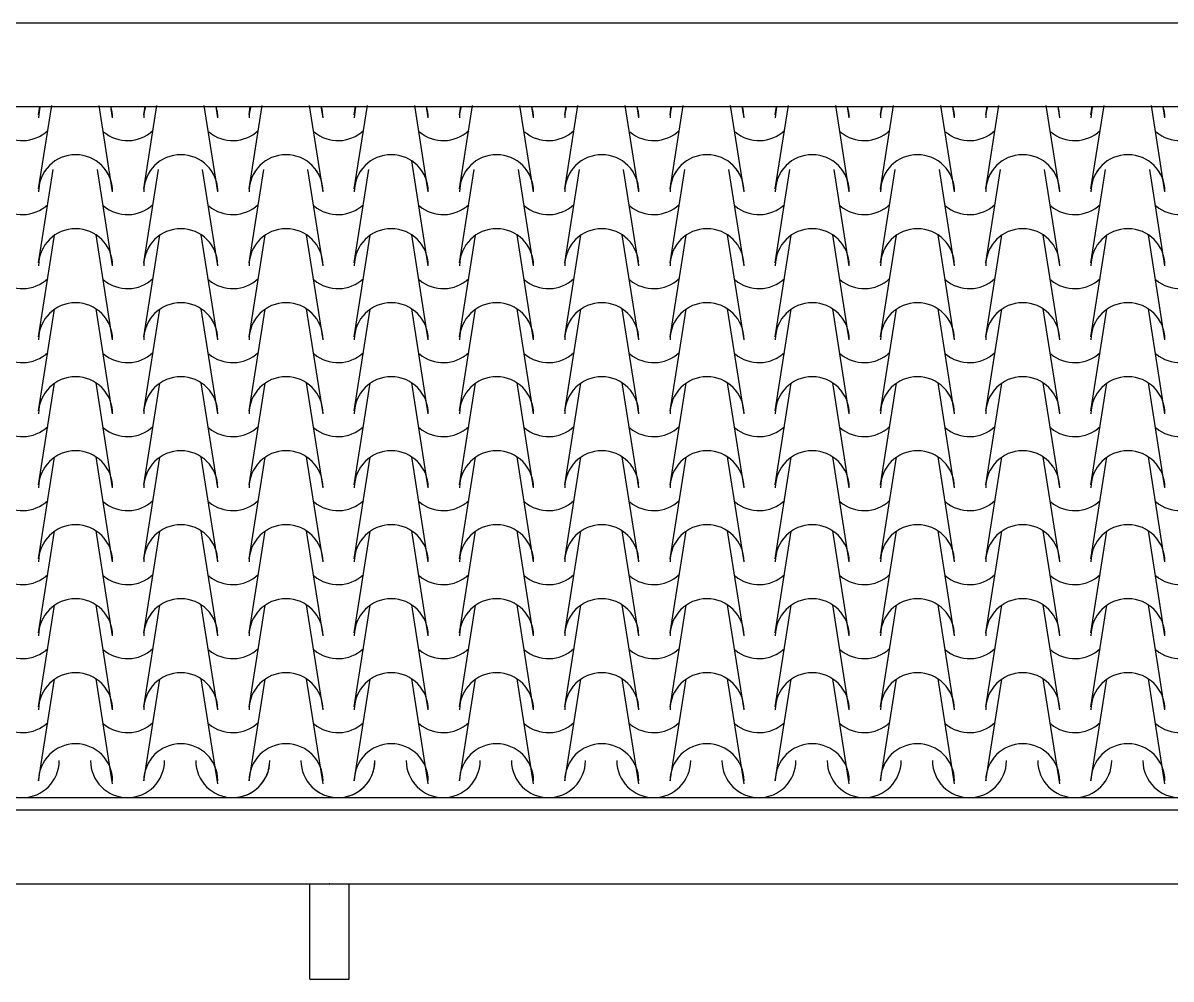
# Model space of a CAD drawing. Extents: x -6 to 123, y -41 to 65.
# Drawn here: x 34.92 to 37.247, y 5.975 to 7.913 of the extents above; entities that cross this region are included whole.
import ezdxf

# ---------------------------------------------------------------- set-up
doc = ezdxf.new("R2010")
doc.units = 0
doc.header["$MEASUREMENT"] = 0
for name, color, linetype in [('CI', 9, 'CONTINUOUS'), ('CT', 1, 'CONTINUOUS'), ('PISO', 250, 'CONTINUOUS'), ('TELHA', 30, 'CONTINUOUS'), ('VIGA', 9, 'CONTINUOUS'), ('VISTA', 2, 'CONTINUOUS')]:
    doc.layers.add(name, color=color, linetype=linetype)

msp = doc.modelspace()

# ---------------------------------------------------------------- linework, layer by layer
at = {"layer": 'CI'}
for centre, start, end in [((35.0267, 6.377), 0, 180), ((35.0267, 6.377), 0, 180), ((35.24, 6.377), 0, 180), ((35.24, 6.377), 0, 180), ((35.4533, 6.377), 0, 180), ((35.6666, 6.377), 0, 180), ((35.6666, 6.377), 0, 180), ((35.6666, 6.377), 0, 180), ((35.6666, 6.377), 0, 180), ((35.88, 6.377), 0, 180), ((35.88, 6.377), 0, 180), ((36.0933, 6.377), 0, 180), ((36.0933, 6.377), 0, 180), ((36.3066, 6.377), 0, 180), ((36.3066, 6.377), 0, 180), ((36.5199, 6.377), 0, 180), ((36.5199, 6.377), 0, 180), ((36.7332, 6.377), 0, 180), ((36.7332, 6.377), 0, 180), ((36.9465, 6.377), 0, 180), ((36.9465, 6.377), 0, 180), ((37.1598, 6.377), 0, 180), ((37.1598, 6.377), 0, 180), ((34.9187, 6.4179), 180, 0), ((34.9187, 6.4179), 180, 0), ((35.132, 6.4179), 180, 0), ((35.132, 6.4179), 180, 0), ((35.3453, 6.4179), 180, 0), ((35.3453, 6.4179), 265.6316, 0), ((35.5586, 6.4179), 180, 0), ((35.5586, 6.4179), 180, 0), ((35.5586, 6.4179), 232.5517, 0), ((35.5586, 6.4179), 232.5517, 0), ((35.7719, 6.4179), 180, 0), ((35.7719, 6.4179), 180, 0), ((35.9852, 6.4179), 180, 0), ((35.9852, 6.4179), 180, 0), ((36.1986, 6.4179), 180, 0), ((36.4119, 6.4179), 180, 0), ((36.4119, 6.4179), 180, 0), ((36.6252, 6.4179), 180, 0), ((36.6252, 6.4179), 180, 0), ((36.8385, 6.4179), 180, 0), ((36.8385, 6.4179), 180, 0), ((37.0518, 6.4179), 180, 0), ((37.0518, 6.4179), 180, 0), ((37.2651, 6.4179), 180, 0)]:
    msp.add_arc(centre, 0.075, start, end, dxfattribs=at)
at = {"layer": 'CT'}
msp.add_point((35.5415, 6.1679), dxfattribs=at)
msp.add_point((35.5415, 6.1679), dxfattribs=at)
at = {"layer": 'PISO'}
for p, q in [((23.6165, 7.913), (39.5165, 7.913)), ((23.6165, 7.7436), (39.5165, 7.7436))]:
    msp.add_line(p, q, dxfattribs=at)
at = {"layer": 'TELHA'}
for p, q in [((34.9517, 7.577), (34.9783, 7.7456)), ((34.9517, 7.577), (34.9783, 7.7456)), ((34.9517, 7.727), (34.9543, 7.7436)), ((34.9517, 7.727), (34.9543, 7.7436)), ((35.1017, 7.571), (35.0742, 7.7456)), ((35.1017, 7.571), (35.0742, 7.7456)), ((35.1017, 7.721), (35.0982, 7.7436)), ((35.1017, 7.721), (35.0982, 7.7436)), ((35.165, 7.577), (35.1916, 7.7456)), ((35.165, 7.577), (35.1916, 7.7456)), ((35.165, 7.727), (35.1676, 7.7436)), ((35.165, 7.727), (35.1676, 7.7436)), ((35.315, 7.571), (35.2875, 7.7456)), ((35.315, 7.571), (35.2875, 7.7456)), ((35.315, 7.721), (35.3115, 7.7436)), ((35.315, 7.721), (35.3115, 7.7436)), ((35.3783, 7.577), (35.4049, 7.7456)), ((35.3783, 7.577), (35.4049, 7.7456)), ((35.3783, 7.727), (35.3809, 7.7436)), ((35.3783, 7.727), (35.3809, 7.7436)), ((35.3783, 7.727), (35.3809, 7.7436)), ((35.5283, 7.571), (35.5009, 7.7456)), ((35.5283, 7.571), (35.5009, 7.7456)), ((35.5283, 7.721), (35.5248, 7.7436)), ((35.5283, 7.721), (35.5248, 7.7436)), ((35.5283, 7.721), (35.5248, 7.7436)), ((35.5916, 7.577), (35.6182, 7.7456)), ((35.5916, 7.577), (35.6182, 7.7456)), ((35.5916, 7.577), (35.6182, 7.7456)), ((35.5916, 7.577), (35.6182, 7.7456)), ((35.5916, 7.577), (35.6182, 7.7456)), ((35.5916, 7.577), (35.6182, 7.7456)), ((35.5916, 7.727), (35.5943, 7.7436)), ((35.5916, 7.727), (35.5943, 7.7436)), ((35.5916, 7.727), (35.5943, 7.7436)), ((35.5916, 7.727), (35.5943, 7.7436)), ((35.7416, 7.571), (35.7142, 7.7456)), ((35.7416, 7.571), (35.7142, 7.7456)), ((35.7416, 7.571), (35.7142, 7.7456)), ((35.7416, 7.571), (35.7142, 7.7456)), ((35.7416, 7.571), (35.7142, 7.7456)), ((35.7416, 7.571), (35.7142, 7.7456)), ((35.7416, 7.571), (35.7142, 7.7456)), ((35.7416, 7.571), (35.7142, 7.7456)), ((35.7416, 7.721), (35.7381, 7.7436)), ((35.7416, 7.721), (35.7381, 7.7436)), ((35.7416, 7.721), (35.7381, 7.7436)), ((35.7416, 7.721), (35.7381, 7.7436)), ((35.7416, 7.721), (35.7381, 7.7436)), ((35.7416, 7.721), (35.7381, 7.7436)), ((35.805, 7.577), (35.8315, 7.7456)), ((35.805, 7.577), (35.8315, 7.7456)), ((35.805, 7.727), (35.8076, 7.7436)), ((35.805, 7.727), (35.8076, 7.7436)), ((35.955, 7.571), (35.9275, 7.7456)), ((35.955, 7.571), (35.9275, 7.7456)), ((35.955, 7.721), (35.9514, 7.7436)), ((35.955, 7.721), (35.9514, 7.7436)), ((36.0183, 7.577), (36.0448, 7.7456)), ((36.0183, 7.577), (36.0448, 7.7456)), ((36.0183, 7.727), (36.0209, 7.7436)), ((36.0183, 7.727), (36.0209, 7.7436)), ((36.1683, 7.571), (36.1408, 7.7456)), ((36.1683, 7.571), (36.1408, 7.7456)), ((36.1683, 7.721), (36.1647, 7.7436)), ((36.1683, 7.721), (36.1647, 7.7436)), ((36.2316, 7.577), (36.2581, 7.7456)), ((36.2316, 7.577), (36.2581, 7.7456)), ((36.2316, 7.727), (36.2342, 7.7436)), ((36.2316, 7.727), (36.2342, 7.7436)), ((36.3816, 7.571), (36.3541, 7.7456)), ((36.3816, 7.571), (36.3541, 7.7456)), ((36.3816, 7.721), (36.378, 7.7436)), ((36.3816, 7.721), (36.378, 7.7436)), ((36.4449, 7.577), (36.4714, 7.7456)), ((36.4449, 7.577), (36.4714, 7.7456)), ((36.4449, 7.727), (36.4475, 7.7436)), ((36.4449, 7.727), (36.4475, 7.7436)), ((36.5949, 7.571), (36.5674, 7.7456)), ((36.5949, 7.571), (36.5674, 7.7456)), ((36.5949, 7.721), (36.5913, 7.7436)), ((36.5949, 7.721), (36.5913, 7.7436)), ((36.6582, 7.577), (36.6847, 7.7456)), ((36.6582, 7.577), (36.6847, 7.7456)), ((36.6582, 7.727), (36.6608, 7.7436)), ((36.6582, 7.727), (36.6608, 7.7436)), ((36.8082, 7.571), (36.7807, 7.7456)), ((36.8082, 7.571), (36.7807, 7.7456)), ((36.8082, 7.721), (36.8046, 7.7436)), ((36.8082, 7.721), (36.8046, 7.7436)), ((36.8715, 7.577), (36.898, 7.7456)), ((36.8715, 7.577), (36.898, 7.7456)), ((36.8715, 7.727), (36.8741, 7.7436)), ((36.8715, 7.727), (36.8741, 7.7436)), ((37.0215, 7.571), (36.994, 7.7456)), ((37.0215, 7.571), (36.994, 7.7456)), ((37.0215, 7.721), (37.018, 7.7436)), ((37.0215, 7.721), (37.018, 7.7436)), ((37.0848, 7.577), (37.1114, 7.7456)), ((37.0848, 7.577), (37.1114, 7.7456)), ((37.0848, 7.727), (37.0874, 7.7436)), ((37.0848, 7.727), (37.0874, 7.7436)), ((37.2348, 7.571), (37.2073, 7.7456)), ((37.2348, 7.571), (37.2073, 7.7456)), ((37.2348, 7.721), (37.2313, 7.7436)), ((37.2348, 7.721), (37.2313, 7.7436)), ((35.7416, 7.421), (35.7082, 7.6334)), ((34.9517, 7.427), (34.9815, 7.6161)), ((35.1017, 7.421), (35.071, 7.6161)), ((35.165, 7.427), (35.1948, 7.6161)), ((35.315, 7.421), (35.2843, 7.6161)), ((35.3783, 7.427), (35.4081, 7.6161)), ((35.5283, 7.421), (35.4976, 7.6161)), ((35.5916, 7.427), (35.6214, 7.6161)), ((35.5916, 7.427), (35.6214, 7.6161)), ((35.5916, 7.427), (35.6214, 7.6161)), ((35.7416, 7.421), (35.7109, 7.6161)), ((35.7416, 7.421), (35.7109, 7.6161)), ((35.7416, 7.421), (35.7109, 7.6161)), ((35.805, 7.427), (35.8347, 7.6161)), ((35.955, 7.421), (35.9243, 7.6161)), ((36.0183, 7.427), (36.048, 7.6161)), ((36.1683, 7.421), (36.1376, 7.6161)), ((36.2316, 7.427), (36.2613, 7.6161)), ((36.3816, 7.421), (36.3509, 7.6161)), ((36.4449, 7.427), (36.4746, 7.6161)), ((36.5949, 7.421), (36.5642, 7.6161)), ((36.6582, 7.427), (36.688, 7.6161)), ((36.8082, 7.421), (36.7775, 7.6161)), ((36.8715, 7.427), (36.9013, 7.6161)), ((37.0215, 7.421), (36.9908, 7.6161)), ((37.0848, 7.427), (37.1146, 7.6161)), ((37.2348, 7.421), (37.2041, 7.6161)), ((34.9517, 7.277), (34.9841, 7.4827)), ((34.9517, 7.277), (34.9841, 7.4827)), ((35.1017, 7.271), (35.0683, 7.4834)), ((35.1017, 7.271), (35.0683, 7.4834)), ((35.165, 7.277), (35.1974, 7.4827)), ((35.165, 7.277), (35.1974, 7.4827)), ((35.315, 7.271), (35.2816, 7.4834)), ((35.315, 7.271), (35.2816, 7.4834)), ((35.3783, 7.277), (35.4107, 7.4827)), ((35.3783, 7.277), (35.4107, 7.4827)), ((35.5283, 7.271), (35.4949, 7.4834)), ((35.5283, 7.271), (35.4949, 7.4834)), ((35.5916, 7.277), (35.624, 7.4827)), ((35.5916, 7.277), (35.624, 7.4827)), ((35.5916, 7.277), (35.624, 7.4827)), ((35.5916, 7.277), (35.624, 7.4827)), ((35.5916, 7.277), (35.624, 7.4827)), ((35.5916, 7.277), (35.624, 7.4827)), ((35.7416, 7.271), (35.7082, 7.4834)), ((35.7416, 7.271), (35.7082, 7.4834)), ((35.7416, 7.271), (35.7082, 7.4834)), ((35.7416, 7.271), (35.7082, 7.4834)), ((35.7416, 7.271), (35.7082, 7.4834)), ((35.7416, 7.271), (35.7082, 7.4834)), ((35.7416, 7.271), (35.7082, 7.4834)), ((35.7416, 7.271), (35.7082, 7.4834)), ((35.805, 7.277), (35.8373, 7.4827)), ((35.805, 7.277), (35.8373, 7.4827)), ((35.955, 7.271), (35.9215, 7.4834)), ((35.955, 7.271), (35.9215, 7.4834)), ((36.0183, 7.277), (36.0506, 7.4827)), ((36.0183, 7.277), (36.0506, 7.4827)), ((36.1683, 7.271), (36.1348, 7.4834)), ((36.1683, 7.271), (36.1348, 7.4834)), ((36.2316, 7.277), (36.264, 7.4827)), ((36.2316, 7.277), (36.264, 7.4827)), ((36.3816, 7.271), (36.3481, 7.4834)), ((36.3816, 7.271), (36.3481, 7.4834)), ((36.4449, 7.277), (36.4773, 7.4827)), ((36.4449, 7.277), (36.4773, 7.4827)), ((36.5949, 7.271), (36.5615, 7.4834)), ((36.5949, 7.271), (36.5615, 7.4834)), ((36.6582, 7.277), (36.6906, 7.4827)), ((36.6582, 7.277), (36.6906, 7.4827)), ((36.8082, 7.271), (36.7748, 7.4834)), ((36.8082, 7.271), (36.7748, 7.4834)), ((36.8715, 7.277), (36.9039, 7.4827)), ((36.8715, 7.277), (36.9039, 7.4827)), ((37.0215, 7.271), (36.9881, 7.4834)), ((37.0215, 7.271), (36.9881, 7.4834)), ((37.0848, 7.277), (37.1172, 7.4827)), ((37.0848, 7.277), (37.1172, 7.4827)), ((37.2348, 7.271), (37.2014, 7.4834)), ((37.2348, 7.271), (37.2014, 7.4834)), ((34.9517, 7.127), (34.9841, 7.3327)), ((34.9517, 7.127), (34.9841, 7.3327)), ((35.1017, 7.121), (35.0683, 7.3334)), ((35.1017, 7.121), (35.0683, 7.3334)), ((35.165, 7.127), (35.1974, 7.3327)), ((35.165, 7.127), (35.1974, 7.3327)), ((35.315, 7.121), (35.2816, 7.3334)), ((35.315, 7.121), (35.2816, 7.3334)), ((35.3783, 7.127), (35.4107, 7.3327)), ((35.3783, 7.127), (35.4107, 7.3327)), ((35.3783, 7.127), (35.4107, 7.3327)), ((35.5283, 7.121), (35.4949, 7.3334)), ((35.5283, 7.121), (35.4949, 7.3334)), ((35.5283, 7.121), (35.4949, 7.3334)), ((35.5916, 7.127), (35.624, 7.3327)), ((35.5916, 7.127), (35.624, 7.3327)), ((35.5916, 7.127), (35.624, 7.3327)), ((35.5916, 7.127), (35.624, 7.3327)), ((35.7416, 7.121), (35.7082, 7.3334)), ((35.7416, 7.121), (35.7082, 7.3334)), ((35.7416, 7.121), (35.7082, 7.3334)), ((35.7416, 7.121), (35.7082, 7.3334)), ((35.7416, 7.121), (35.7082, 7.3334)), ((35.7416, 7.121), (35.7082, 7.3334)), ((35.805, 7.127), (35.8373, 7.3327)), ((35.805, 7.127), (35.8373, 7.3327)), ((35.955, 7.121), (35.9215, 7.3334)), ((35.955, 7.121), (35.9215, 7.3334)), ((36.0183, 7.127), (36.0506, 7.3327)), ((36.0183, 7.127), (36.0506, 7.3327)), ((36.1683, 7.121), (36.1348, 7.3334)), ((36.1683, 7.121), (36.1348, 7.3334)), ((36.2316, 7.127), (36.264, 7.3327)), ((36.2316, 7.127), (36.264, 7.3327)), ((36.3816, 7.121), (36.3481, 7.3334)), ((36.3816, 7.121), (36.3481, 7.3334)), ((36.4449, 7.127), (36.4773, 7.3327)), ((36.4449, 7.127), (36.4773, 7.3327)), ((36.5949, 7.121), (36.5615, 7.3334)), ((36.5949, 7.121), (36.5615, 7.3334)), ((36.6582, 7.127), (36.6906, 7.3327)), ((36.6582, 7.127), (36.6906, 7.3327)), ((36.8082, 7.121), (36.7748, 7.3334)), ((36.8082, 7.121), (36.7748, 7.3334)), ((36.8715, 7.127), (36.9039, 7.3327)), ((36.8715, 7.127), (36.9039, 7.3327)), ((37.0215, 7.121), (36.9881, 7.3334)), ((37.0215, 7.121), (36.9881, 7.3334)), ((37.0848, 7.127), (37.1172, 7.3327)), ((37.0848, 7.127), (37.1172, 7.3327)), ((37.2348, 7.121), (37.2014, 7.3334)), ((37.2348, 7.121), (37.2014, 7.3334)), ((34.9517, 6.977), (34.9841, 7.1827)), ((34.9517, 6.977), (34.9841, 7.1827)), ((35.1017, 6.971), (35.0683, 7.1834)), ((35.1017, 6.971), (35.0683, 7.1834)), ((35.165, 6.977), (35.1974, 7.1827)), ((35.165, 6.977), (35.1974, 7.1827)), ((35.315, 6.971), (35.2816, 7.1834)), ((35.315, 6.971), (35.2816, 7.1834)), ((35.3783, 6.977), (35.4107, 7.1827)), ((35.3783, 6.977), (35.4107, 7.1827)), ((35.3783, 6.977), (35.4107, 7.1827)), ((35.3783, 6.977), (35.4107, 7.1827)), ((35.5283, 6.971), (35.4949, 7.1834)), ((35.5283, 6.971), (35.4949, 7.1834)), ((35.5283, 6.971), (35.4949, 7.1834)), ((35.5283, 6.971), (35.4949, 7.1834)), ((35.5916, 6.977), (35.624, 7.1827)), ((35.5916, 6.977), (35.624, 7.1827)), ((35.5916, 6.977), (35.624, 7.1827)), ((35.5916, 6.977), (35.624, 7.1827)), ((35.7416, 6.971), (35.7082, 7.1834)), ((35.7416, 6.971), (35.7082, 7.1834)), ((35.7416, 6.971), (35.7082, 7.1834)), ((35.7416, 6.971), (35.7082, 7.1834)), ((35.7416, 6.971), (35.7082, 7.1834)), ((35.7416, 6.971), (35.7082, 7.1834)), ((35.805, 6.977), (35.8373, 7.1827)), ((35.805, 6.977), (35.8373, 7.1827)), ((35.955, 6.971), (35.9215, 7.1834)), ((35.955, 6.971), (35.9215, 7.1834)), ((36.0183, 6.977), (36.0506, 7.1827)), ((36.0183, 6.977), (36.0506, 7.1827)), ((36.1683, 6.971), (36.1348, 7.1834)), ((36.1683, 6.971), (36.1348, 7.1834)), ((36.2316, 6.977), (36.264, 7.1827)), ((36.2316, 6.977), (36.264, 7.1827)), ((36.3816, 6.971), (36.3481, 7.1834)), ((36.3816, 6.971), (36.3481, 7.1834)), ((36.4449, 6.977), (36.4773, 7.1827)), ((36.4449, 6.977), (36.4773, 7.1827)), ((36.5949, 6.971), (36.5615, 7.1834)), ((36.5949, 6.971), (36.5615, 7.1834)), ((36.6582, 6.977), (36.6906, 7.1827)), ((36.6582, 6.977), (36.6906, 7.1827)), ((36.8082, 6.971), (36.7748, 7.1834)), ((36.8082, 6.971), (36.7748, 7.1834)), ((36.8715, 6.977), (36.9039, 7.1827)), ((36.8715, 6.977), (36.9039, 7.1827)), ((37.0215, 6.971), (36.9881, 7.1834)), ((37.0215, 6.971), (36.9881, 7.1834)), ((37.0848, 6.977), (37.1172, 7.1827)), ((37.0848, 6.977), (37.1172, 7.1827)), ((37.2348, 6.971), (37.2014, 7.1834)), ((37.2348, 6.971), (37.2014, 7.1834)), ((34.9517, 6.827), (34.9841, 7.0327)), ((34.9517, 6.827), (34.9841, 7.0327)), ((35.1017, 6.821), (35.0683, 7.0334)), ((35.1017, 6.821), (35.0683, 7.0334)), ((35.165, 6.827), (35.1974, 7.0327)), ((35.165, 6.827), (35.1974, 7.0327)), ((35.315, 6.821), (35.2816, 7.0334)), ((35.315, 6.821), (35.2816, 7.0334)), ((35.3783, 6.827), (35.4107, 7.0327)), ((35.3783, 6.827), (35.4107, 7.0327)), ((35.3783, 6.827), (35.4107, 7.0327)), ((35.3783, 6.827), (35.4107, 7.0327)), ((35.5283, 6.821), (35.4949, 7.0334)), ((35.5283, 6.821), (35.4949, 7.0334)), ((35.5283, 6.821), (35.4949, 7.0334)), ((35.5283, 6.821), (35.4949, 7.0334)), ((35.5916, 6.827), (35.624, 7.0327)), ((35.5916, 6.827), (35.624, 7.0327)), ((35.5916, 6.827), (35.624, 7.0327)), ((35.5916, 6.827), (35.624, 7.0327)), ((35.7416, 6.821), (35.7082, 7.0334)), ((35.7416, 6.821), (35.7082, 7.0334)), ((35.7416, 6.821), (35.7082, 7.0334)), ((35.7416, 6.821), (35.7082, 7.0334)), ((35.7416, 6.821), (35.7082, 7.0334)), ((35.7416, 6.821), (35.7082, 7.0334)), ((35.805, 6.827), (35.8373, 7.0327)), ((35.805, 6.827), (35.8373, 7.0327)), ((35.955, 6.821), (35.9215, 7.0334)), ((35.955, 6.821), (35.9215, 7.0334)), ((36.0183, 6.827), (36.0506, 7.0327)), ((36.0183, 6.827), (36.0506, 7.0327)), ((36.1683, 6.821), (36.1348, 7.0334)), ((36.1683, 6.821), (36.1348, 7.0334)), ((36.2316, 6.827), (36.264, 7.0327)), ((36.2316, 6.827), (36.264, 7.0327)), ((36.3816, 6.821), (36.3481, 7.0334)), ((36.3816, 6.821), (36.3481, 7.0334)), ((36.4449, 6.827), (36.4773, 7.0327)), ((36.4449, 6.827), (36.4773, 7.0327)), ((36.5949, 6.821), (36.5615, 7.0334)), ((36.5949, 6.821), (36.5615, 7.0334)), ((36.6582, 6.827), (36.6906, 7.0327)), ((36.6582, 6.827), (36.6906, 7.0327)), ((36.8082, 6.821), (36.7748, 7.0334)), ((36.8082, 6.821), (36.7748, 7.0334)), ((36.8715, 6.827), (36.9039, 7.0327)), ((36.8715, 6.827), (36.9039, 7.0327)), ((37.0215, 6.821), (36.9881, 7.0334)), ((37.0215, 6.821), (36.9881, 7.0334)), ((37.0848, 6.827), (37.1172, 7.0327)), ((37.0848, 6.827), (37.1172, 7.0327)), ((37.2348, 6.821), (37.2014, 7.0334)), ((37.2348, 6.821), (37.2014, 7.0334)), ((34.9517, 6.677), (34.9841, 6.8827)), ((34.9517, 6.677), (34.9841, 6.8827)), ((35.1017, 6.671), (35.0683, 6.8834)), ((35.1017, 6.671), (35.0683, 6.8834)), ((35.165, 6.677), (35.1974, 6.8827)), ((35.165, 6.677), (35.1974, 6.8827)), ((35.315, 6.671), (35.2816, 6.8834)), ((35.315, 6.671), (35.2816, 6.8834)), ((35.3783, 6.677), (35.4107, 6.8827)), ((35.3783, 6.677), (35.4107, 6.8827)), ((35.3783, 6.677), (35.4107, 6.8827)), ((35.3783, 6.677), (35.4107, 6.8827)), ((35.5283, 6.671), (35.4949, 6.8834)), ((35.5283, 6.671), (35.4949, 6.8834)), ((35.5283, 6.671), (35.4949, 6.8834)), ((35.5283, 6.671), (35.4949, 6.8834)), ((35.5916, 6.677), (35.624, 6.8827)), ((35.5916, 6.677), (35.624, 6.8827)), ((35.5916, 6.677), (35.624, 6.8827)), ((35.5916, 6.677), (35.624, 6.8827)), ((35.7416, 6.671), (35.7082, 6.8834)), ((35.7416, 6.671), (35.7082, 6.8834)), ((35.7416, 6.671), (35.7082, 6.8834)), ((35.7416, 6.671), (35.7082, 6.8834)), ((35.7416, 6.671), (35.7082, 6.8834)), ((35.7416, 6.671), (35.7082, 6.8834)), ((35.805, 6.677), (35.8373, 6.8827)), ((35.805, 6.677), (35.8373, 6.8827)), ((35.955, 6.671), (35.9215, 6.8834)), ((35.955, 6.671), (35.9215, 6.8834)), ((36.0183, 6.677), (36.0506, 6.8827)), ((36.0183, 6.677), (36.0506, 6.8827)), ((36.1683, 6.671), (36.1348, 6.8834)), ((36.1683, 6.671), (36.1348, 6.8834)), ((36.2316, 6.677), (36.264, 6.8827)), ((36.2316, 6.677), (36.264, 6.8827)), ((36.3816, 6.671), (36.3481, 6.8834)), ((36.3816, 6.671), (36.3481, 6.8834)), ((36.4449, 6.677), (36.4773, 6.8827)), ((36.4449, 6.677), (36.4773, 6.8827)), ((36.5949, 6.671), (36.5615, 6.8834)), ((36.5949, 6.671), (36.5615, 6.8834)), ((36.6582, 6.677), (36.6906, 6.8827)), ((36.6582, 6.677), (36.6906, 6.8827)), ((36.8082, 6.671), (36.7748, 6.8834)), ((36.8082, 6.671), (36.7748, 6.8834)), ((36.8715, 6.677), (36.9039, 6.8827)), ((36.8715, 6.677), (36.9039, 6.8827)), ((37.0215, 6.671), (36.9881, 6.8834)), ((37.0215, 6.671), (36.9881, 6.8834)), ((37.0848, 6.677), (37.1172, 6.8827)), ((37.0848, 6.677), (37.1172, 6.8827)), ((37.2348, 6.671), (37.2014, 6.8834)), ((37.2348, 6.671), (37.2014, 6.8834)), ((34.9517, 6.527), (34.9841, 6.7327)), ((35.1017, 6.521), (35.0683, 6.7334)), ((35.165, 6.527), (35.1974, 6.7327)), ((35.315, 6.521), (35.2816, 6.7334)), ((35.3783, 6.527), (35.4107, 6.7327)), ((35.3783, 6.527), (35.4107, 6.7327)), ((35.5283, 6.521), (35.4949, 6.7334)), ((35.5283, 6.521), (35.4949, 6.7334)), ((35.5916, 6.527), (35.624, 6.7327)), ((35.5916, 6.527), (35.624, 6.7327)), ((35.7416, 6.521), (35.7082, 6.7334)), ((35.7416, 6.521), (35.7082, 6.7334)), ((35.7416, 6.521), (35.7082, 6.7334)), ((35.805, 6.527), (35.8373, 6.7327)), ((35.955, 6.521), (35.9215, 6.7334)), ((36.0183, 6.527), (36.0506, 6.7327)), ((36.1683, 6.521), (36.1348, 6.7334)), ((36.2316, 6.527), (36.264, 6.7327)), ((36.3816, 6.521), (36.3481, 6.7334)), ((36.4449, 6.527), (36.4773, 6.7327)), ((36.5949, 6.521), (36.5615, 6.7334)), ((36.6582, 6.527), (36.6906, 6.7327)), ((36.8082, 6.521), (36.7748, 6.7334)), ((36.8715, 6.527), (36.9039, 6.7327)), ((37.0215, 6.521), (36.9881, 6.7334)), ((37.0848, 6.527), (37.1172, 6.7327)), ((37.2348, 6.521), (37.2014, 6.7334)), ((34.9517, 6.377), (34.9841, 6.5827)), ((34.9517, 6.377), (34.9841, 6.5827)), ((35.1017, 6.371), (35.0683, 6.5834)), ((35.1017, 6.371), (35.0683, 6.5834)), ((35.165, 6.377), (35.1974, 6.5827)), ((35.165, 6.377), (35.1974, 6.5827)), ((35.315, 6.371), (35.2816, 6.5834)), ((35.315, 6.371), (35.2816, 6.5834)), ((35.3783, 6.377), (35.4107, 6.5827)), ((35.3783, 6.377), (35.4107, 6.5827)), ((35.3783, 6.377), (35.4107, 6.5827)), ((35.3783, 6.377), (35.4107, 6.5827)), ((35.5283, 6.371), (35.4949, 6.5834)), ((35.5283, 6.371), (35.4949, 6.5834)), ((35.5283, 6.371), (35.4949, 6.5834)), ((35.5283, 6.371), (35.4949, 6.5834)), ((35.5916, 6.377), (35.624, 6.5827)), ((35.5916, 6.377), (35.624, 6.5827)), ((35.5916, 6.377), (35.624, 6.5827)), ((35.5916, 6.377), (35.624, 6.5827)), ((35.7416, 6.371), (35.7082, 6.5834)), ((35.7416, 6.371), (35.7082, 6.5834)), ((35.7416, 6.371), (35.7082, 6.5834)), ((35.7416, 6.371), (35.7082, 6.5834)), ((35.7416, 6.371), (35.7082, 6.5834)), ((35.7416, 6.371), (35.7082, 6.5834)), ((35.805, 6.377), (35.8373, 6.5827)), ((35.805, 6.377), (35.8373, 6.5827)), ((35.955, 6.371), (35.9215, 6.5834)), ((35.955, 6.371), (35.9215, 6.5834)), ((36.0183, 6.377), (36.0506, 6.5827)), ((36.0183, 6.377), (36.0506, 6.5827)), ((36.1683, 6.371), (36.1348, 6.5834)), ((36.1683, 6.371), (36.1348, 6.5834)), ((36.2316, 6.377), (36.264, 6.5827)), ((36.2316, 6.377), (36.264, 6.5827)), ((36.3816, 6.371), (36.3481, 6.5834)), ((36.3816, 6.371), (36.3481, 6.5834)), ((36.4449, 6.377), (36.4773, 6.5827)), ((36.4449, 6.377), (36.4773, 6.5827)), ((36.5949, 6.371), (36.5615, 6.5834)), ((36.5949, 6.371), (36.5615, 6.5834)), ((36.6582, 6.377), (36.6906, 6.5827)), ((36.6582, 6.377), (36.6906, 6.5827)), ((36.8082, 6.371), (36.7748, 6.5834)), ((36.8082, 6.371), (36.7748, 6.5834)), ((36.8715, 6.377), (36.9039, 6.5827)), ((36.8715, 6.377), (36.9039, 6.5827)), ((37.0215, 6.371), (36.9881, 6.5834)), ((37.0215, 6.371), (36.9881, 6.5834)), ((37.0848, 6.377), (37.1172, 6.5827)), ((37.0848, 6.377), (37.1172, 6.5827)), ((37.2348, 6.371), (37.2014, 6.5834)), ((37.2348, 6.371), (37.2014, 6.5834))]:
    msp.add_line(p, q, dxfattribs=at)
for centre, start, end in [((35.0267, 7.721), 162.4816, 180), ((35.0267, 7.721), 162.4816, 180), ((35.0267, 7.721), 162.4816, 180), ((35.0267, 7.721), 0, 17.5184), ((35.0267, 7.721), 0, 17.5184), ((35.0267, 7.721), 0, 17.5184), ((35.24, 7.721), 162.4816, 180), ((35.24, 7.721), 162.4816, 180), ((35.24, 7.721), 162.4816, 180), ((35.24, 7.721), 0, 17.5184), ((35.24, 7.721), 0, 17.5184), ((35.24, 7.721), 0, 17.5184), ((35.4533, 7.721), 162.4816, 180), ((35.4533, 7.721), 162.4816, 180), ((35.4533, 7.721), 162.4816, 180), ((35.4533, 7.721), 0, 17.5184), ((35.4533, 7.721), 0, 17.5184), ((35.4533, 7.721), 0, 17.5184), ((35.6666, 7.721), 162.4816, 180), ((35.6666, 7.721), 162.4816, 180), ((35.6666, 7.721), 162.4816, 180), ((35.6666, 7.721), 162.4816, 180), ((35.6666, 7.721), 162.4816, 180), ((35.6666, 7.721), 0, 17.5184), ((35.6666, 7.721), 0, 17.5184), ((35.6666, 7.721), 0, 17.5184), ((35.6666, 7.721), 0, 17.5184), ((35.6666, 7.721), 0, 17.5184), ((35.88, 7.721), 162.4816, 180), ((35.88, 7.721), 162.4816, 180), ((35.88, 7.721), 162.4816, 180), ((35.88, 7.721), 0, 17.5184), ((35.88, 7.721), 0, 17.5184), ((35.88, 7.721), 0, 17.5184), ((36.0933, 7.721), 162.4816, 180), ((36.0933, 7.721), 162.4816, 180), ((36.0933, 7.721), 162.4816, 180), ((36.0933, 7.721), 0, 17.5184), ((36.0933, 7.721), 0, 17.5184), ((36.0933, 7.721), 0, 17.5184), ((36.3066, 7.721), 162.4816, 180), ((36.3066, 7.721), 162.4816, 180), ((36.3066, 7.721), 162.4816, 180), ((36.3066, 7.721), 0, 17.5184), ((36.3066, 7.721), 0, 17.5184), ((36.3066, 7.721), 0, 17.5184), ((36.5199, 7.721), 162.4816, 180), ((36.5199, 7.721), 162.4816, 180), ((36.5199, 7.721), 162.4816, 180), ((36.5199, 7.721), 0, 17.5184), ((36.5199, 7.721), 0, 17.5184), ((36.5199, 7.721), 0, 17.5184), ((36.7332, 7.721), 162.4816, 180), ((36.7332, 7.721), 162.4816, 180), ((36.7332, 7.721), 162.4816, 180), ((36.7332, 7.721), 0, 17.5184), ((36.7332, 7.721), 0, 17.5184), ((36.7332, 7.721), 0, 17.5184), ((36.9465, 7.721), 162.4816, 180), ((36.9465, 7.721), 162.4816, 180), ((36.9465, 7.721), 162.4816, 180), ((36.9465, 7.721), 0, 17.5184), ((36.9465, 7.721), 0, 17.5184), ((36.9465, 7.721), 0, 17.5184), ((37.1598, 7.721), 162.4816, 180), ((37.1598, 7.721), 162.4816, 180), ((37.1598, 7.721), 162.4816, 180), ((37.1598, 7.721), 0, 17.5184), ((37.1598, 7.721), 0, 17.5184), ((37.1598, 7.721), 0, 17.5184), ((34.9187, 7.7495), 229.7919, 313.4631), ((34.9187, 7.7495), 229.7919, 313.4631), ((35.132, 7.7495), 229.7919, 313.4631), ((35.132, 7.7495), 229.7919, 313.4631), ((35.3453, 7.7495), 229.7919, 313.4631), ((35.3453, 7.7495), 229.7919, 313.4631), ((35.5586, 7.7495), 229.7919, 313.4631), ((35.5586, 7.7495), 229.7919, 313.4631), ((35.5586, 7.7495), 229.7919, 313.4631), ((35.5586, 7.7495), 229.7919, 313.4631), ((35.7719, 7.7495), 229.7919, 313.4631), ((35.7719, 7.7495), 229.7919, 313.4631), ((35.9852, 7.7495), 229.7919, 313.4631), ((35.9852, 7.7495), 229.7919, 313.4631), ((36.1986, 7.7495), 229.7919, 313.4631), ((36.1986, 7.7495), 229.7919, 313.4631), ((36.4119, 7.7495), 229.7919, 313.4631), ((36.4119, 7.7495), 229.7919, 313.4631), ((36.6252, 7.7495), 229.7919, 313.4631), ((36.6252, 7.7495), 229.7919, 313.4631), ((36.8385, 7.7495), 229.7919, 313.4631), ((36.8385, 7.7495), 229.7919, 313.4631), ((37.0518, 7.7495), 229.7919, 313.4631), ((37.0518, 7.7495), 229.7919, 313.4631), ((37.2651, 7.7495), 229.7919, 313.4631), ((37.2651, 7.7495), 229.7919, 313.4631), ((35.0267, 7.571), 0, 180), ((35.0267, 7.571), 0, 180), ((35.0267, 7.571), 0, 180), ((35.24, 7.571), 0, 180), ((35.24, 7.571), 0, 180), ((35.24, 7.571), 0, 180), ((35.4533, 7.571), 0, 180), ((35.4533, 7.571), 0, 180), ((35.4533, 7.571), 0, 180), ((35.6666, 7.571), 0, 180), ((35.6666, 7.571), 0, 180), ((35.6666, 7.571), 0, 180), ((35.6666, 7.571), 0, 180), ((35.6666, 7.571), 0, 180), ((35.6666, 7.571), 0, 180), ((35.6666, 7.571), 0, 180), ((35.88, 7.571), 0, 180), ((35.88, 7.571), 0, 180), ((35.88, 7.571), 0, 180), ((36.0933, 7.571), 0, 180), ((36.0933, 7.571), 0, 180), ((36.0933, 7.571), 0, 180), ((36.3066, 7.571), 0, 180), ((36.3066, 7.571), 0, 180), ((36.3066, 7.571), 0, 180), ((36.5199, 7.571), 0, 180), ((36.5199, 7.571), 0, 180), ((36.5199, 7.571), 0, 180), ((36.7332, 7.571), 0, 180), ((36.7332, 7.571), 0, 180), ((36.7332, 7.571), 0, 180), ((36.9465, 7.571), 0, 180), ((36.9465, 7.571), 0, 180), ((36.9465, 7.571), 0, 180), ((37.1598, 7.571), 0, 180), ((37.1598, 7.571), 0, 180), ((37.1598, 7.571), 0, 180), ((35.0267, 7.571), 143.0539, 180), ((35.0267, 7.571), 0, 36.9461), ((35.24, 7.571), 143.0539, 180), ((35.24, 7.571), 0, 36.9461), ((35.4533, 7.571), 143.0539, 180), ((35.4533, 7.571), 0, 36.9461), ((35.6666, 7.571), 143.0539, 180), ((35.6666, 7.571), 143.0539, 180), ((35.6666, 7.571), 0, 36.9461), ((35.6666, 7.571), 0, 36.9461), ((35.6666, 7.571), 0, 36.9461), ((35.88, 7.571), 143.0539, 180), ((35.88, 7.571), 0, 36.9461), ((36.0933, 7.571), 143.0539, 180), ((36.0933, 7.571), 0, 36.9461), ((36.3066, 7.571), 143.0539, 180), ((36.3066, 7.571), 0, 36.9461), ((36.5199, 7.571), 143.0539, 180), ((36.5199, 7.571), 0, 36.9461), ((36.7332, 7.571), 143.0539, 180), ((36.7332, 7.571), 0, 36.9461), ((36.9465, 7.571), 143.0539, 180), ((36.9465, 7.571), 0, 36.9461), ((37.1598, 7.571), 143.0539, 180), ((37.1598, 7.571), 0, 36.9461), ((34.9187, 7.5995), 229.7919, 313.4631), ((35.132, 7.5995), 229.7919, 313.4631), ((35.3453, 7.5995), 229.7919, 313.4631), ((35.5586, 7.5995), 229.7919, 313.4631), ((35.5586, 7.5995), 229.7919, 313.4631), ((35.7719, 7.5995), 229.7919, 313.4631), ((35.9852, 7.5995), 229.7919, 313.4631), ((36.1986, 7.5995), 229.7919, 313.4631), ((36.4119, 7.5995), 229.7919, 313.4631), ((36.6252, 7.5995), 229.7919, 313.4631), ((36.8385, 7.5995), 229.7919, 313.4631), ((37.0518, 7.5995), 229.7919, 313.4631), ((37.2651, 7.5995), 229.7919, 313.4631), ((35.0267, 7.421), 0, 180), ((35.0267, 7.421), 0, 180), ((35.24, 7.421), 0, 180), ((35.24, 7.421), 0, 180), ((35.4533, 7.421), 0, 180), ((35.4533, 7.421), 0, 180), ((35.6666, 7.421), 0, 180), ((35.6666, 7.421), 0, 180), ((35.6666, 7.421), 0, 180), ((35.6666, 7.421), 0, 180), ((35.88, 7.421), 0, 180), ((35.88, 7.421), 0, 180), ((36.0933, 7.421), 0, 180), ((36.0933, 7.421), 0, 180), ((36.3066, 7.421), 0, 180), ((36.3066, 7.421), 0, 180), ((36.5199, 7.421), 0, 180), ((36.5199, 7.421), 0, 180), ((36.7332, 7.421), 0, 180), ((36.7332, 7.421), 0, 180), ((36.9465, 7.421), 0, 180), ((36.9465, 7.421), 0, 180), ((37.1598, 7.421), 0, 180), ((37.1598, 7.421), 0, 180), ((34.9187, 7.4495), 229.7919, 313.4631), ((34.9187, 7.4495), 229.7919, 313.4631), ((35.132, 7.4495), 229.7919, 313.4631), ((35.132, 7.4495), 229.7919, 313.4631), ((35.3453, 7.4495), 229.7919, 313.4631), ((35.3453, 7.4495), 229.7919, 313.4631), ((35.5586, 7.4495), 229.7919, 313.4631), ((35.5586, 7.4495), 229.7919, 313.4631), ((35.5586, 7.4495), 229.7919, 313.4631), ((35.5586, 7.4495), 229.7919, 313.4631), ((35.7719, 7.4495), 229.7919, 313.4631), ((35.7719, 7.4495), 229.7919, 313.4631), ((35.9852, 7.4495), 229.7919, 313.4631), ((35.9852, 7.4495), 229.7919, 313.4631), ((36.1986, 7.4495), 229.7919, 313.4631), ((36.1986, 7.4495), 229.7919, 313.4631), ((36.4119, 7.4495), 229.7919, 313.4631), ((36.4119, 7.4495), 229.7919, 313.4631), ((36.6252, 7.4495), 229.7919, 313.4631), ((36.6252, 7.4495), 229.7919, 313.4631), ((36.8385, 7.4495), 229.7919, 313.4631), ((36.8385, 7.4495), 229.7919, 313.4631), ((37.0518, 7.4495), 229.7919, 313.4631), ((37.0518, 7.4495), 229.7919, 313.4631), ((37.2651, 7.4495), 229.7919, 313.4631), ((37.2651, 7.4495), 229.7919, 313.4631), ((35.0267, 7.271), 0, 180), ((35.0267, 7.271), 0, 180), ((35.0267, 7.271), 0, 180), ((35.24, 7.271), 0, 180), ((35.24, 7.271), 0, 180), ((35.24, 7.271), 0, 180), ((35.4533, 7.271), 0, 180), ((35.4533, 7.271), 0, 180), ((35.4533, 7.271), 0, 180), ((35.6666, 7.271), 0, 180), ((35.6666, 7.271), 0, 180), ((35.6666, 7.271), 0, 180), ((35.6666, 7.271), 0, 180), ((35.6666, 7.271), 0, 180), ((35.6666, 7.271), 0, 180), ((35.6666, 7.271), 0, 180), ((35.88, 7.271), 0, 180), ((35.88, 7.271), 0, 180), ((35.88, 7.271), 0, 180), ((36.0933, 7.271), 0, 180), ((36.0933, 7.271), 0, 180), ((36.0933, 7.271), 0, 180), ((36.3066, 7.271), 0, 180), ((36.3066, 7.271), 0, 180), ((36.3066, 7.271), 0, 180), ((36.5199, 7.271), 0, 180), ((36.5199, 7.271), 0, 180), ((36.5199, 7.271), 0, 180), ((36.7332, 7.271), 0, 180), ((36.7332, 7.271), 0, 180), ((36.7332, 7.271), 0, 180), ((36.9465, 7.271), 0, 180), ((36.9465, 7.271), 0, 180), ((36.9465, 7.271), 0, 180), ((37.1598, 7.271), 0, 180), ((37.1598, 7.271), 0, 180), ((37.1598, 7.271), 0, 180), ((34.9187, 7.2995), 229.7919, 313.4631), ((34.9187, 7.2995), 229.7919, 313.4631), ((35.132, 7.2995), 229.7919, 313.4631), ((35.132, 7.2995), 229.7919, 313.4631), ((35.3453, 7.2995), 229.7919, 313.4631), ((35.3453, 7.2995), 229.7919, 313.4631), ((35.5586, 7.2995), 229.7919, 313.4631), ((35.5586, 7.2995), 229.7919, 313.4631), ((35.5586, 7.2995), 229.7919, 313.4631), ((35.5586, 7.2995), 229.7919, 313.4631), ((35.5586, 7.2995), 229.7919, 313.4631), ((35.7719, 7.2995), 229.7919, 313.4631), ((35.7719, 7.2995), 229.7919, 313.4631), ((35.9852, 7.2995), 229.7919, 313.4631), ((35.9852, 7.2995), 229.7919, 313.4631), ((36.1986, 7.2995), 229.7919, 313.4631), ((36.1986, 7.2995), 229.7919, 313.4631), ((36.4119, 7.2995), 229.7919, 313.4631), ((36.4119, 7.2995), 229.7919, 313.4631), ((36.6252, 7.2995), 229.7919, 313.4631), ((36.6252, 7.2995), 229.7919, 313.4631), ((36.8385, 7.2995), 229.7919, 313.4631), ((36.8385, 7.2995), 229.7919, 313.4631), ((37.0518, 7.2995), 229.7919, 313.4631), ((37.0518, 7.2995), 229.7919, 313.4631), ((37.2651, 7.2995), 229.7919, 313.4631), ((37.2651, 7.2995), 229.7919, 313.4631), ((35.0267, 7.121), 0, 180), ((35.0267, 7.121), 0, 180), ((35.0267, 7.121), 0, 180), ((35.24, 7.121), 0, 180), ((35.24, 7.121), 0, 180), ((35.24, 7.121), 0, 180), ((35.4533, 7.121), 0, 180), ((35.4533, 7.121), 0, 180), ((35.4533, 7.121), 0, 180), ((35.6666, 7.121), 0, 180), ((35.6666, 7.121), 0, 180), ((35.6666, 7.121), 0, 180), ((35.6666, 7.121), 0, 180), ((35.6666, 7.121), 0, 180), ((35.88, 7.121), 0, 180), ((35.88, 7.121), 0, 180), ((35.88, 7.121), 0, 180), ((36.0933, 7.121), 0, 180), ((36.0933, 7.121), 0, 180), ((36.0933, 7.121), 0, 180), ((36.3066, 7.121), 0, 180), ((36.3066, 7.121), 0, 180), ((36.3066, 7.121), 0, 180), ((36.5199, 7.121), 0, 180), ((36.5199, 7.121), 0, 180), ((36.5199, 7.121), 0, 180), ((36.7332, 7.121), 0, 180), ((36.7332, 7.121), 0, 180), ((36.7332, 7.121), 0, 180), ((36.9465, 7.121), 0, 180), ((36.9465, 7.121), 0, 180), ((36.9465, 7.121), 0, 180), ((37.1598, 7.121), 0, 180), ((37.1598, 7.121), 0, 180), ((37.1598, 7.121), 0, 180), ((34.9187, 7.1495), 229.7919, 313.4631), ((34.9187, 7.1495), 229.7919, 313.4631), ((35.132, 7.1495), 229.7919, 313.4631), ((35.132, 7.1495), 229.7919, 313.4631), ((35.3453, 7.1495), 229.7919, 313.4631), ((35.3453, 7.1495), 229.7919, 313.4631), ((35.5586, 7.1495), 229.7919, 313.4631), ((35.5586, 7.1495), 229.7919, 313.4631), ((35.5586, 7.1495), 229.7919, 313.4631), ((35.5586, 7.1495), 229.7919, 313.4631), ((35.7719, 7.1495), 229.7919, 313.4631), ((35.7719, 7.1495), 229.7919, 313.4631), ((35.9852, 7.1495), 229.7919, 313.4631), ((35.9852, 7.1495), 229.7919, 313.4631), ((36.1986, 7.1495), 229.7919, 313.4631), ((36.1986, 7.1495), 229.7919, 313.4631), ((36.4119, 7.1495), 229.7919, 313.4631), ((36.4119, 7.1495), 229.7919, 313.4631), ((36.6252, 7.1495), 229.7919, 313.4631), ((36.6252, 7.1495), 229.7919, 313.4631), ((36.8385, 7.1495), 229.7919, 313.4631), ((36.8385, 7.1495), 229.7919, 313.4631), ((37.0518, 7.1495), 229.7919, 313.4631), ((37.0518, 7.1495), 229.7919, 313.4631), ((37.2651, 7.1495), 229.7919, 313.4631), ((37.2651, 7.1495), 229.7919, 313.4631), ((35.0267, 6.971), 0, 180), ((35.0267, 6.971), 0, 180), ((35.0267, 6.971), 0, 180), ((35.24, 6.971), 0, 180), ((35.24, 6.971), 0, 180), ((35.24, 6.971), 0, 180), ((35.4533, 6.971), 0, 180), ((35.4533, 6.971), 0, 180), ((35.4533, 6.971), 0, 180), ((35.6666, 6.971), 0, 180), ((35.6666, 6.971), 0, 180), ((35.6666, 6.971), 0, 180), ((35.6666, 6.971), 0, 180), ((35.6666, 6.971), 0, 180), ((35.6666, 6.971), 0, 180), ((35.88, 6.971), 0, 180), ((35.88, 6.971), 0, 180), ((35.88, 6.971), 0, 180), ((36.0933, 6.971), 0, 180), ((36.0933, 6.971), 0, 180), ((36.0933, 6.971), 0, 180), ((36.3066, 6.971), 0, 180), ((36.3066, 6.971), 0, 180), ((36.3066, 6.971), 0, 180), ((36.5199, 6.971), 0, 180), ((36.5199, 6.971), 0, 180), ((36.5199, 6.971), 0, 180), ((36.7332, 6.971), 0, 180), ((36.7332, 6.971), 0, 180), ((36.7332, 6.971), 0, 180), ((36.9465, 6.971), 0, 180), ((36.9465, 6.971), 0, 180), ((36.9465, 6.971), 0, 180), ((37.1598, 6.971), 0, 180), ((37.1598, 6.971), 0, 180), ((37.1598, 6.971), 0, 180), ((34.9187, 6.9995), 229.7919, 313.4631), ((34.9187, 6.9995), 229.7919, 313.4631), ((35.132, 6.9995), 229.7919, 313.4631), ((35.132, 6.9995), 229.7919, 313.4631), ((35.3453, 6.9995), 229.7919, 313.4631), ((35.3453, 6.9995), 229.7919, 313.4631), ((35.5586, 6.9995), 229.7919, 313.4631), ((35.5586, 6.9995), 229.7919, 313.4631), ((35.5586, 6.9995), 229.7919, 313.4631), ((35.5586, 6.9995), 229.7919, 313.4631), ((35.7719, 6.9995), 229.7919, 313.4631), ((35.7719, 6.9995), 229.7919, 313.4631), ((35.9852, 6.9995), 229.7919, 313.4631), ((35.9852, 6.9995), 229.7919, 313.4631), ((36.1986, 6.9995), 229.7919, 313.4631), ((36.1986, 6.9995), 229.7919, 313.4631), ((36.4119, 6.9995), 229.7919, 313.4631), ((36.4119, 6.9995), 229.7919, 313.4631), ((36.6252, 6.9995), 229.7919, 313.4631), ((36.6252, 6.9995), 229.7919, 313.4631), ((36.8385, 6.9995), 229.7919, 313.4631), ((36.8385, 6.9995), 229.7919, 313.4631), ((37.0518, 6.9995), 229.7919, 313.4631), ((37.0518, 6.9995), 229.7919, 313.4631), ((37.2651, 6.9995), 229.7919, 313.4631), ((37.2651, 6.9995), 229.7919, 313.4631), ((35.0267, 6.821), 0, 180), ((35.0267, 6.821), 0, 180), ((35.0267, 6.821), 0, 180), ((35.24, 6.821), 0, 180), ((35.24, 6.821), 0, 180), ((35.24, 6.821), 0, 180), ((35.4533, 6.821), 0, 180), ((35.4533, 6.821), 0, 180), ((35.4533, 6.821), 0, 180), ((35.6666, 6.821), 0, 180), ((35.6666, 6.821), 0, 180), ((35.6666, 6.821), 0, 180), ((35.6666, 6.821), 0, 180), ((35.6666, 6.821), 0, 180), ((35.6666, 6.821), 0, 180), ((35.88, 6.821), 0, 180), ((35.88, 6.821), 0, 180), ((35.88, 6.821), 0, 180), ((36.0933, 6.821), 0, 180), ((36.0933, 6.821), 0, 180), ((36.0933, 6.821), 0, 180), ((36.3066, 6.821), 0, 180), ((36.3066, 6.821), 0, 180), ((36.3066, 6.821), 0, 180), ((36.5199, 6.821), 0, 180), ((36.5199, 6.821), 0, 180), ((36.5199, 6.821), 0, 180), ((36.7332, 6.821), 0, 180), ((36.7332, 6.821), 0, 180), ((36.7332, 6.821), 0, 180), ((36.9465, 6.821), 0, 180), ((36.9465, 6.821), 0, 180), ((36.9465, 6.821), 0, 180), ((37.1598, 6.821), 0, 180), ((37.1598, 6.821), 0, 180), ((37.1598, 6.821), 0, 180), ((34.9187, 6.8495), 229.7919, 313.4631), ((34.9187, 6.8495), 229.7919, 313.4631), ((35.132, 6.8495), 229.7919, 313.4631), ((35.132, 6.8495), 229.7919, 313.4631), ((35.3453, 6.8495), 229.7919, 313.4631), ((35.3453, 6.8495), 229.7919, 313.4631), ((35.5586, 6.8495), 229.7919, 313.4631), ((35.5586, 6.8495), 229.7919, 313.4631), ((35.5586, 6.8495), 229.7919, 313.4631), ((35.5586, 6.8495), 229.7919, 313.4631), ((35.7719, 6.8495), 229.7919, 313.4631), ((35.7719, 6.8495), 229.7919, 313.4631), ((35.9852, 6.8495), 229.7919, 313.4631), ((35.9852, 6.8495), 229.7919, 313.4631), ((36.1986, 6.8495), 229.7919, 313.4631), ((36.1986, 6.8495), 229.7919, 313.4631), ((36.4119, 6.8495), 229.7919, 313.4631), ((36.4119, 6.8495), 229.7919, 313.4631), ((36.6252, 6.8495), 229.7919, 313.4631), ((36.6252, 6.8495), 229.7919, 313.4631), ((36.8385, 6.8495), 229.7919, 313.4631), ((36.8385, 6.8495), 229.7919, 313.4631), ((37.0518, 6.8495), 229.7919, 313.4631), ((37.0518, 6.8495), 229.7919, 313.4631), ((37.2651, 6.8495), 229.7919, 313.4631), ((37.2651, 6.8495), 229.7919, 313.4631), ((35.0267, 6.671), 0, 180), ((35.0267, 6.671), 0, 180), ((35.24, 6.671), 0, 180), ((35.24, 6.671), 0, 180), ((35.4533, 6.671), 0, 180), ((35.4533, 6.671), 0, 180), ((35.6666, 6.671), 0, 180), ((35.6666, 6.671), 0, 180), ((35.6666, 6.671), 0, 180), ((35.6666, 6.671), 0, 180), ((35.88, 6.671), 0, 180), ((35.88, 6.671), 0, 180), ((36.0933, 6.671), 0, 180), ((36.0933, 6.671), 0, 180), ((36.3066, 6.671), 0, 180), ((36.3066, 6.671), 0, 180), ((36.5199, 6.671), 0, 180), ((36.5199, 6.671), 0, 180), ((36.7332, 6.671), 0, 180), ((36.7332, 6.671), 0, 180), ((36.9465, 6.671), 0, 180), ((36.9465, 6.671), 0, 180), ((37.1598, 6.671), 0, 180), ((37.1598, 6.671), 0, 180), ((34.9187, 6.6995), 229.7919, 313.4631), ((35.132, 6.6995), 229.7919, 313.4631), ((35.3453, 6.6995), 229.7919, 313.4631), ((35.5586, 6.6995), 229.7919, 313.4631), ((35.5586, 6.6995), 229.7919, 313.4631), ((35.7719, 6.6995), 229.7919, 313.4631), ((35.9852, 6.6995), 229.7919, 313.4631), ((36.1986, 6.6995), 229.7919, 313.4631), ((36.4119, 6.6995), 229.7919, 313.4631), ((36.6252, 6.6995), 229.7919, 313.4631), ((36.8385, 6.6995), 229.7919, 313.4631), ((37.0518, 6.6995), 229.7919, 313.4631), ((37.2651, 6.6995), 229.7919, 313.4631), ((35.0267, 6.521), 0, 180), ((35.24, 6.521), 0, 180), ((35.4533, 6.521), 0, 180), ((35.6666, 6.521), 0, 180), ((35.6666, 6.521), 0, 180), ((35.88, 6.521), 0, 180), ((36.0933, 6.521), 0, 180), ((36.3066, 6.521), 0, 180), ((36.5199, 6.521), 0, 180), ((36.7332, 6.521), 0, 180), ((36.9465, 6.521), 0, 180), ((37.1598, 6.521), 0, 180), ((34.9187, 6.5495), 229.7919, 313.4631), ((35.132, 6.5495), 229.7919, 313.4631), ((35.3453, 6.5495), 229.7919, 313.4631), ((35.5586, 6.5495), 229.7919, 313.4631), ((35.5586, 6.5495), 229.7919, 313.4631), ((35.7719, 6.5495), 229.7919, 313.4631), ((35.9852, 6.5495), 229.7919, 313.4631), ((36.1986, 6.5495), 229.7919, 313.4631), ((36.4119, 6.5495), 229.7919, 313.4631), ((36.6252, 6.5495), 229.7919, 313.4631), ((36.8385, 6.5495), 229.7919, 313.4631), ((37.0518, 6.5495), 229.7919, 313.4631), ((37.2651, 6.5495), 229.7919, 313.4631)]:
    msp.add_arc(centre, 0.075, start, end, dxfattribs=at)
at = {"layer": 'VIGA'}
for p, q in [((35.5015, 5.9751), (35.5015, 6.1679)), ((35.5015, 6.1679), (35.5815, 6.1679)), ((35.5815, 5.9751), (35.5815, 6.1679)), ((35.5015, 5.9751), (35.5815, 5.9751))]:
    msp.add_line(p, q, dxfattribs=at)
at = {"layer": 'VISTA'}
for p, q in [((31.4165, 6.3429), (39.5165, 6.3429)), ((31.4165, 6.3179), (39.5165, 6.3179)), ((31.4165, 6.1679), (39.5165, 6.1679))]:
    msp.add_line(p, q, dxfattribs=at)

doc.saveas('drawing.dxf')
